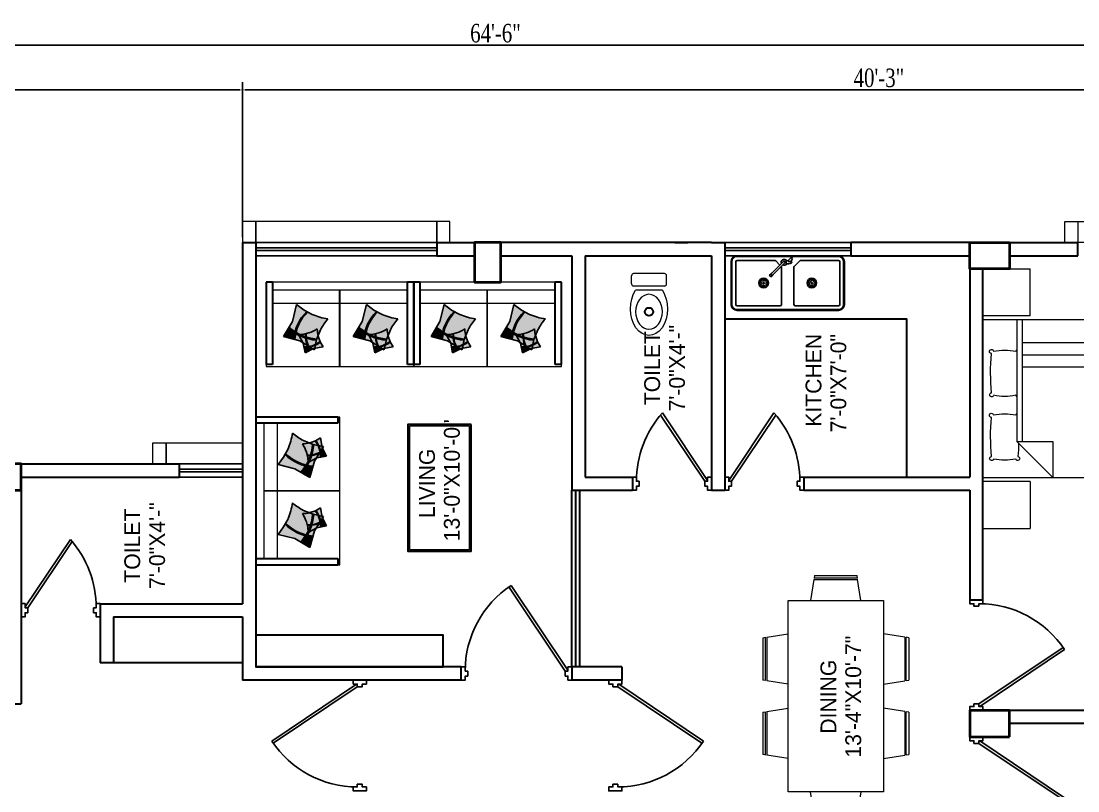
# Model space of a CAD drawing. Header units: inches. Extents: x -54558 to 35158, y -4190 to 41945.
# Drawn here: x -54245.4 to -53844.4, y 502.6 to 794.5 of the extents above; entities that cross this region are included whole.
import ezdxf

# ---------------------------------------------------------------- set-up
doc = ezdxf.new("R2010")
doc.units = ezdxf.units.IN
doc.header["$MEASUREMENT"] = 0
doc.layers.get('0').update_dxf_attribs({"true_color": 0xe4c8de})
for name, color, linetype in [('A-ANNO-TEXT', 7, 'Continuous'), ('door', 34, 'Continuous'), ('FUR', 30, 'Continuous')]:
    doc.layers.add(name, color=color, linetype=linetype)
for name, color, linetype, lineweight in [('A-FURN-FIXD', 44, 'Continuous', 9), ('A_WALL', 7, 'Continuous', 30), ('colum', 241, 'Continuous', 40), ('Furniture', 42, 'Continuous', 30), ('illustr-TOILET FIXTURE', 7, 'Continuous', 0), ('railing', 6, 'Continuous', 5), ('sanshade', 252, 'Continuous', 5), ('Wall-02', 7, 'Continuous', 30), ('windo', 140, 'Continuous', 25)]:
    doc.layers.add(name, color=color, linetype=linetype, lineweight=lineweight)
doc.layers.add('illustr-FURNITURE', color=7, linetype='Continuous', lineweight=0, true_color=0x000000)
doc.styles.add('LOGO', font='times.ttf', dxfattribs={"width": 0.75, "height": 7})
doc.styles.get("Standard").update_dxf_attribs({"font": 'ARIALN.TTF'})
doc.dimstyles.new('STANDARD$0', dxfattribs={"dimtxt": 2, "dimasz": 1, "dimexe": 3, "dimexo": 2, "dimgap": 1, "dimtad": 1, "dimtih": 1, "dimtoh": 1, "dimzin": 3, "dimdsep": 46, "dimlunit": 4, "dimtxsty": 'LOGO', "dimcen": 0.09, "dimdle": 6, "dimclrd": 256, "dimclre": 256, "dimclrt": 7, "dimadec": 0, "dimazin": 1, "dimtm": 1e-09, "dimtfac": 1, "dimtofl": 0, "dimtmove": 0, "dimatfit": 2, "dimfxl": 1, "dimtolj": 1, "dimtzin": 0, "dimlwd": -1, "dimlwe": -1, "dimarcsym": 0})

# ---------------------------------------------------------------- blocks, each defined once
blk = doc.blocks.new('tyer')
at = {"layer": 'sanshade'}
for points in [[(-25800.79, -9018.32), (-25792.79, -9018.32), (-25792.79, -9023.32), (-25800.79, -9023.32)], [(-25800.79, -9018.32), (-25792.79, -9018.32), (-25792.79, -9100.32), (-25800.79, -9100.32)], [(-25800.79, -9095.32), (-25792.79, -9095.32), (-25792.79, -9100.32), (-25800.79, -9100.32)]]:
    blk.add_lwpolyline(points, close=True, dxfattribs=at)
blk = doc.blocks.new('*D587')
for p, q in [((-54161.36, 712.55), (-54161.36, 771.41)), ((-53678.36, 565.05), (-53678.36, 771.41)), ((-54160.36, 768.41), (-53679.36, 768.41))]:
    blk.add_line(p, q)
for points in [[(-54160.36, 768.58), (-54160.36, 768.24), (-54161.36, 768.41)], [(-53679.36, 768.58), (-53679.36, 768.24), (-53678.36, 768.41)]]:
    blk.add_solid(points)
at = {"color": 7, "insert": (-53919.86, 772.97), "char_height": 7, "attachment_point": 5, "style": 'LOGO'}
blk.add_mtext('\\A1;40\'-3"', dxfattribs=at)
blk = doc.blocks.new('*D568')
for p, q in [((-54452.36, 628.55), (-54452.36, 771.41)), ((-54161.36, 712.55), (-54161.36, 771.41)), ((-54162.36, 768.41), (-54451.36, 768.41))]:
    blk.add_line(p, q)
for points in [[(-54451.36, 768.58), (-54451.36, 768.24), (-54452.36, 768.41)], [(-54162.36, 768.58), (-54162.36, 768.24), (-54161.36, 768.41)]]:
    blk.add_solid(points)
at = {"color": 7, "insert": (-54306.86, 772.97), "char_height": 7, "attachment_point": 5, "style": 'LOGO'}
blk.add_mtext('\\A1;24\'-3"', dxfattribs=at)
blk = doc.blocks.new('ddf')
at = {"layer": 'sanshade'}
for points in [[(-25516.79, -8672.32), (-25508.79, -8672.32), (-25508.79, -8677.32), (-25516.79, -8677.32)], [(-25516.79, -8677.32), (-25508.79, -8677.32), (-25508.79, -8706.32), (-25516.79, -8706.32)]]:
    blk.add_lwpolyline(points, close=True, dxfattribs=at)
blk = doc.blocks.new('*D569')
for p, q in [((-54452.36, 628.55), (-54452.36, 788.36)), ((-53678.36, 628.55), (-53678.36, 788.36)), ((-54451.36, 785.36), (-53679.36, 785.36))]:
    blk.add_line(p, q)
for points in [[(-54451.36, 785.53), (-54451.36, 785.2), (-54452.36, 785.36)], [(-53679.36, 785.53), (-53679.36, 785.2), (-53678.36, 785.36)]]:
    blk.add_solid(points)
at = {"color": 7, "insert": (-54065.36, 789.92), "char_height": 7, "attachment_point": 5, "style": 'LOGO'}
blk.add_mtext('\\A1;64\'-6"', dxfattribs=at)
blk = doc.blocks.new('efre')
at = {"layer": 'door'}
for p, q in [((10922.87, 10339.43), (10901.44, 10307.52)), ((10923.87, 10339.12), (10902.26, 10306.96))]:
    blk.add_line(p, q, dxfattribs=at)
for points in [[(10885.87, 10339.43), (10884.87, 10339.43), (10884.87, 10337.89), (10883.37, 10337.89), (10883.37, 10342.89), (10884.87, 10342.89), (10884.87, 10341.35), (10885.87, 10341.35)], [(10922.87, 10339.43), (10923.87, 10339.43), (10923.87, 10337.89), (10925.37, 10337.89), (10925.37, 10342.89), (10923.87, 10342.89), (10923.87, 10341.35), (10922.87, 10341.35)]]:
    blk.add_lwpolyline(points, close=True, dxfattribs=at)
blk.add_arc((10923.87, 10339.43), 39, 180, 236.3642, dxfattribs=at)
blk = doc.blocks.new('jj')
at = {"layer": 'door'}
for p, q in [((11000.83, 10306.39), (11025.92, 10323.24)), ((11001.13, 10305.39), (11026.7, 10322.56))]:
    blk.add_line(p, q, dxfattribs=at)
for points in [[(11000.83, 10331.39), (11000.83, 10332.39), (11002.37, 10332.39), (11002.37, 10333.89), (10997.37, 10333.89), (10997.37, 10332.39), (10998.91, 10332.39), (10998.91, 10331.39)], [(11000.83, 10306.39), (11000.83, 10305.39), (11002.37, 10305.39), (11002.37, 10303.89), (10997.37, 10303.89), (10997.37, 10305.39), (10998.91, 10305.39), (10998.91, 10306.39)]]:
    blk.add_lwpolyline(points, close=True, dxfattribs=at)
blk.add_arc((11000.83, 10293.39), 39, 48.4266, 90, dxfattribs=at)
blk = doc.blocks.new('A$C41DC471C')
at = {"ltscale": 1000}
for p, q in [((45, 410, -685.7), (805, 410, -685.7)), ((45, 404, -685.7), (805, 404, -685.7)), ((0, 45, -685.7), (0, 365, -685.7)), ((6, 45, -685.7), (6, 365, -685.7)), ((35, 45, -685.7), (35, 365, -685.7)), ((45, 375, -685.7), (327.8, 375, -685.7)), ((392.8, 365.7, -685.7), (303.3, 276.2, -685.7)), ((402.7, 355.8, -685.7), (313.2, 266.3, -685.7)), ((334.8, 372.1, -685.7), (367, 339.9, -685.7)), ((378.3, 45, -685.7), (378.3, 324.5, -685.7)), ((414.3, 373.3, -685.7), (414.3, 348.1, -685.7)), ((429.6, 372.9, -685.7), (451.2, 395.6, -685.7)), ((429.6, 366.6, -685.7), (429.6, 372.9, -685.7)), ((461.4, 387.9, -685.7), (449.6, 363.8, -685.7)), ((451.2, 395.6, -685.7), (460.9, 390.1, -685.7)), ((461.4, 387.9, -685.7), (460.9, 390.1, -685.7)), ((471.7, 45, -685.7), (471.7, 324.5, -685.7)), ((515.2, 372.1, -685.7), (474.7, 331.6, -685.7)), ((805, 375, -685.7), (522.2, 375, -685.7)), ((815, 45, -685.7), (815, 365, -685.7)), ((844, 365, -685.7), (844, 45, -685.7)), ((850, 365, -685.7), (850, 45, -685.7)), ((301.9, 277.6, -685.7), (292.3, 268.1, -685.7)), ((314.6, 264.9, -685.7), (305.1, 255.3, -685.7)), ((368.3, 35, -685.7), (45, 35, -685.7)), ((805, 6, -685.7), (45, 6, -685.7)), ((481.7, 35, -685.7), (805, 35, -685.7)), ((805, 0, -685.7), (45, 0, -685.7))]:
    blk.add_line(p, q, dxfattribs=at)
for centre, radius in [((244.5, 205.4, -685.7), 35.6), ((605.5, 205.4, -685.7), 35.6), ((244.5, 205.4, -685.7), 29.6), ((244.5, 205.4, -685.7), 5.56), ((605.5, 205.4, -685.7), 29.6), ((605.5, 205.4, -685.7), 5.56)]:
    blk.add_circle(centre, radius, dxfattribs=at)
for centre, radius, start, end in [((45, 365, -685.7), 45, 90, 180), ((45, 365, -685.7), 39, 90, 180), ((805, 365, -685.7), 45, 0, 90), ((805, 365, -685.7), 39, 0, 90), ((45, 365, -685.7), 10, 90, 180), ((327.8, 365, -685.7), 10, 45, 90), ((397.7, 360.7, -685.7), 22, 35.25939, 206.447), ((368.3, 324.5, -685.7), 10, 0, 32.13654), ((397.7, 360.7, -685.7), 22, 243.553, 324.74061), ((397.7, 360.7, -685.7), 7, 315, 135), ((416.6, 271.7, -685.7), 101.7, 82.63508, 91.26584), ((416.6, 449.7, -685.7), 101.7, 268.73416, 290.37361), ((425.6, 265, -685.7), 101.7, 76.36648, 87.77678), ((416.6, 271.7, -685.7), 101.7, 69.50827, 70.00031), ((431.2, 361, -685.7), 21.8, 342.28989, 15.92547), ((416.6, 271.7, -685.7), 98.7, 66.46601, 68.42411), ((416.6, 449.7, -685.7), 98.7, 291.52666, 293.51121), ((431.2, 361, -685.7), 24.8, 355.83882, 2.78995), ((481.7, 324.5, -685.7), 10, 135, 180), ((522.2, 365, -685.7), 10, 90, 135), ((805, 365, -685.7), 10, 0, 90), ((298.7, 261.7, -685.7), 9, 135, 315), ((309.5, 272.5, -685.7), 9.18, 146.50492, 303.49508), ((306.9, 269.9, -685.7), 9.18, 94.65413, 123.49508), ((306.9, 269.9, -685.7), 9.18, 326.50492, 355.34587), ((45, 45, -685.7), 45, 180, 270), ((45, 45, -685.7), 39, 180, 270), ((45, 45, -685.7), 10, 180, 270), ((368.3, 45, -685.7), 10, 270, 0), ((481.7, 45, -685.7), 10, 180, 270), ((805, 45, -685.7), 45, 270, 0), ((805, 45, -685.7), 39, 270, 0), ((805, 45, -685.7), 10, 270, 0)]:
    blk.add_arc(centre, radius, start, end, dxfattribs=at)
for centre, major_axis in [((223.5, 209.1, -685.7), (-3.99, 0.69)), ((230.8, 221.7, -685.7), (-2.61, 3.09)), ((244.4, 226.7, -685.7), (-0.02, 4.05))]:
    blk.add_ellipse(centre, major_axis=major_axis, ratio=0.197044, dxfattribs=at)
for centre, major_axis, start_param, end_param in [((226.1, 194.7, -685.7), (3.5, 2.04), 3.141593, 9.424778), ((237.3, 185.4, -685.7), (1.37, 3.81), 3.141593, 9.424778), ((251.8, 185.5, -685.7), (-1.4, 3.8), 1.570796326794795, 7.853981633974382), ((258.1, 221.8, -685.7), (2.59, 3.11), -1.570796, 4.712389), ((262.9, 194.9, -685.7), (-3.51, 2.01), 1.570796326794786, 7.853981633974373), ((265.4, 209.2, -685.7), (3.98, 0.72), 4.712389, 10.995574)]:
    blk.add_ellipse(centre, major_axis=major_axis, ratio=0.197044, start_param=start_param, end_param=end_param, dxfattribs=at)
at = {"ltscale": 1000, "extrusion": (0, 0, -1)}
for centre, major_axis, start_param, end_param in [((584.6, 209.2, -685.7), (-3.98, 0.72), 4.712389, 10.995574), ((587.1, 194.9, -685.7), (3.51, 2.01), 1.570796326794786, 7.853981633974373), ((591.9, 221.8, -685.7), (-2.59, 3.11), -1.570796, 4.712389), ((598.2, 185.5, -685.7), (1.4, 3.8), 1.570796326794795, 7.853981633974382), ((612.7, 185.4, -685.7), (-1.37, 3.81), 3.141593, 9.424778), ((623.9, 194.7, -685.7), (-3.5, 2.04), 3.141593, 9.424778)]:
    blk.add_ellipse(centre, major_axis=major_axis, ratio=0.197044, start_param=start_param, end_param=end_param, dxfattribs=at)
for centre, major_axis in [((605.6, 226.7, -685.7), (0.02, 4.05)), ((619.2, 221.7, -685.7), (2.61, 3.09)), ((626.5, 209.1, -685.7), (3.99, 0.69))]:
    blk.add_ellipse(centre, major_axis=major_axis, ratio=0.197044, dxfattribs=at)
blk = doc.blocks.new('FURN_GEN_017')
at = {"layer": 'illustr-FURNITURE', "color": 251, "true_color": 0x636466}
for p, q in [((-12940.68, 14466.01), (-12940.84, 14465.01)), ((-12940.68, 14466.01), (-12924.68, 14466.01)), ((-12924.53, 14465.01), (-12924.68, 14466.01)), ((-12912.68, 14466.01), (-12912.84, 14465.01)), ((-12912.68, 14466.01), (-12896.68, 14466.01)), ((-12896.53, 14465.01), (-12896.68, 14466.01)), ((-12940.92, 14464.51), (-12942.17, 14456.51)), ((-12940.91, 14464.51), (-12924.44, 14464.51)), ((-12924.52, 14465.01), (-12940.84, 14465.01)), ((-12923.2, 14456.51), (-12924.45, 14464.51)), ((-12912.92, 14464.51), (-12914.17, 14456.51)), ((-12912.91, 14464.51), (-12896.44, 14464.51)), ((-12896.52, 14465.01), (-12912.84, 14465.01)), ((-12895.2, 14456.51), (-12896.45, 14464.51)), ((-12882.68, 14456.51), (-12954.68, 14456.51)), ((-12954.68, 14456.51), (-12954.68, 14420.51)), ((-12882.68, 14420.51), (-12882.68, 14456.51)), ((-12964.18, 14446.51), (-12963.18, 14446.67)), ((-12964.18, 14446.51), (-12964.18, 14430.51)), ((-12963.18, 14430.36), (-12963.18, 14446.67)), ((-12962.68, 14446.75), (-12954.68, 14448)), ((-12962.68, 14446.74), (-12962.68, 14430.27)), ((-12874.68, 14446.75), (-12882.68, 14448)), ((-12874.68, 14446.74), (-12874.68, 14430.27)), ((-12873.18, 14446.51), (-12874.18, 14446.67)), ((-12874.18, 14430.36), (-12874.18, 14446.67)), ((-12873.18, 14446.51), (-12873.18, 14430.51)), ((-12963.18, 14430.36), (-12964.18, 14430.51)), ((-12954.68, 14429.03), (-12962.68, 14430.28)), ((-12882.68, 14429.03), (-12874.68, 14430.28)), ((-12874.18, 14430.36), (-12873.18, 14430.51)), ((-12954.68, 14420.51), (-12882.68, 14420.51)), ((-12940.92, 14412.51), (-12942.17, 14420.52)), ((-12923.2, 14420.52), (-12924.45, 14412.51)), ((-12912.92, 14412.51), (-12914.17, 14420.52)), ((-12895.2, 14420.52), (-12896.45, 14412.51)), ((-12940.91, 14412.51), (-12924.44, 14412.51)), ((-12940.68, 14411.01), (-12940.84, 14412.01)), ((-12924.52, 14412.01), (-12940.84, 14412.01)), ((-12940.68, 14411.01), (-12924.68, 14411.01)), ((-12924.53, 14412.01), (-12924.68, 14411.01)), ((-12912.91, 14412.51), (-12896.44, 14412.51)), ((-12896.52, 14412.01), (-12912.84, 14412.01)), ((-12912.68, 14411.01), (-12912.84, 14412.01)), ((-12912.68, 14411.01), (-12896.68, 14411.01)), ((-12896.53, 14412.01), (-12896.68, 14411.01))]:
    blk.add_line(p, q, dxfattribs=at)
blk = doc.blocks.new('ref')
at = {"layer": 'illustr-FURNITURE', "color": 1}
for p, q in [((10741.37, 10194.33), (10741.37, 10176.37)), ((10741.37, 10194.33), (10759.22, 10194.33)), ((10759.22, 10176.37), (10759.22, 10194.33)), ((10759.27, 10194.28), (10759.22, 10194.28)), ((10760.72, 10194.3), (10820.47, 10194.3)), ((10760.72, 10110.03), (10760.72, 10194.3)), ((10820.47, 10194.3), (10820.47, 10110.03)), ((10821.92, 10194.28), (10821.97, 10194.28)), ((10821.97, 10176.37), (10821.97, 10194.33)), ((10839.83, 10194.33), (10821.97, 10194.33)), ((10839.83, 10194.33), (10839.83, 10176.37)), ((10760.72, 10181.41), (10806.86, 10181.41)), ((10820.47, 10167.8), (10806.86, 10181.41)), ((10806.86, 10181.41), (10806.86, 10167.8)), ((10806.86, 10179.26), (10760.72, 10179.26)), ((10769.48, 10110.03), (10769.48, 10179.26)), ((10774.06, 10110.03), (10774.06, 10179.26)), ((10778.65, 10110.03), (10778.65, 10179.26)), ((10759.22, 10176.37), (10741.37, 10176.37)), ((10821.97, 10176.37), (10839.83, 10176.37)), ((10806.86, 10167.8), (10820.47, 10167.8)), ((10820.47, 10141.48), (10760.72, 10141.48)), ((10820.47, 10136.9), (10760.72, 10136.9)), ((10820.47, 10132.31), (10760.72, 10132.31)), ((10820.47, 10110.03), (10760.72, 10110.03))]:
    blk.add_line(p, q, dxfattribs=at)
for centre, radius, start, end in [((10772.75, 10191.06), 0.776, 4.8213, 258.2519), ((10794.88, 10186.07), 22.68, 169.2326, 190.7674), ((10780.6, 10102.6), 88.81, 84.9917, 94.5708), ((10789.13, 10191), 0.776, 283.7421, 174.7412), ((10770.58, 10186.07), 19.19, 347.4169, 12.5831), ((10796.93, 10191.06), 0.776, 4.8213, 258.2519), ((10819.05, 10186.07), 22.68, 169.2326, 190.7674), ((10804.78, 10102.6), 88.81, 84.9917, 94.5708), ((10813.3, 10191), 0.776, 283.7421, 174.7412), ((10794.76, 10186.07), 19.19, 347.4169, 12.5831), ((10772.75, 10181.07), 0.776, 101.7481, 154.1337), ((10789.13, 10181.13), 0.776, 20.8386, 76.2579), ((10796.93, 10181.07), 0.776, 101.7481, 154.1337), ((10813.3, 10181.13), 0.776, 185.2588, 76.2579), ((10804.78, 10269.53), 88.81, 271.7617, 275.0083)]:
    blk.add_arc(centre, radius, start, end, dxfattribs=at)
blk = doc.blocks.new('eyhfgh')
h = blk.add_hatch(color=254)
h.set_gradient(color1=(252, 230, 217), color2=(250, 214, 194), one_color=1, tint=0.87, name='CYLINDER')
h.paths.add_polyline_path([(12640.74, 1375.72, 0.127935), (12640.03, 1384.94), (12635.81, 1384.95, -0.057362), (12630.31, 1386.1, -0.068738), (12631.08, 1379.22), (12630.86, 1377.04, 0.13826)])
h = blk.add_hatch(color=7)
h.set_gradient(color1=(238, 242, 227), color2=(228, 234, 210), one_color=1, tint=0.87, name='CYLINDER')
h.paths.add_polyline_path([(12644.25, 1383.02, 0.127935), (12640.47, 1386.65), (12638.68, 1385.07, -0.057362), (12635.92, 1383.48, -0.068738), (12638.84, 1380.86), (12639.57, 1379.85, 0.13826)])
h = blk.add_hatch(color=63)
h.set_gradient(color1=(179, 217, 63), color2=(199, 227, 114), one_color=1, tint=0.67, name='INVCYLINDER')
h.paths.add_polyline_path([(12644.43, 1383.24, 0.034297), (12645.24, 1384.41), (12644.29, 1385.24), (12642.12, 1388.72), (12640.65, 1386.85, -0.121186)])
h = blk.add_hatch(color=63)
h.set_gradient(color1=(179, 217, 63), color2=(199, 227, 114), one_color=1, tint=0.67, name='INVCYLINDER')
h.paths.add_polyline_path([(12639.73, 1379.63), (12640.15, 1379.05), (12641.16, 1377.05), (12643.87, 1380.25), (12645.17, 1381.1, 0.044432), (12644.39, 1382.78, -0.131681)])
h = blk.add_hatch(color=252)
h.set_gradient(color1=(132, 132, 132), color2=(171, 171, 171), one_color=1, tint=0.67, name='INVCYLINDER')
h.paths.add_polyline_path([(12641.24, 1375.8, 0.034297), (12643.68, 1376.39), (12643.4, 1378.6), (12644.63, 1385.73), (12640.5, 1384.98, -0.121186)])
h = blk.add_hatch(color=7)
h.set_gradient(color1=(238, 242, 227), color2=(228, 234, 210), one_color=1, tint=0.87, name='CYLINDER')
h.paths.add_polyline_path([(12647.38, 1382.54), (12645.46, 1384.23, -0.034767), (12644.58, 1383, -0.044102), (12645.42, 1381.27)])
h = blk.add_hatch(color=252)
h.set_gradient(color1=(132, 132, 132), color2=(171, 171, 171), one_color=1, tint=0.67, name='INVCYLINDER')
h.paths.add_polyline_path([(12630.81, 1376.56), (12630.67, 1375.29), (12629.66, 1371.46), (12636.99, 1372.52), (12639.71, 1372.11, 0.044432), (12640.65, 1375.23, -0.131681)])
h = blk.add_hatch(color=254)
h.set_gradient(color1=(252, 230, 217), color2=(250, 214, 194), one_color=1, tint=0.87, name='CYLINDER')
h.paths.add_polyline_path([(12644.31, 1371.41), (12643.75, 1375.89, -0.034767), (12641.15, 1375.3, -0.044102), (12640.23, 1372.03)])
at = {"layer": 'FUR'}
for centre, radius, start, end in [((12638.08, 1409.42), 24.58, 251.5766, 264.7087), ((12605.79, 1379.86), 25.3, 358.5655, 14.2944), ((12635.38, 1377.57), 10.41, 19.8237, 60.6575), ((12635.21, 1377.37), 10.93, 20.8993, 60.0755), ((12630.42, 1396.27), 13.92, 293.2894, 306.4215), ((12627.91, 1371.6), 14.33, 40.2783, 56.0072), ((12636.29, 1389.73), 10.41, 288.3606, 329.2642), ((12622.66, 1378.96), 18.37, 338.1109, 18.9447), ((12636.2, 1389.91), 10.86, 288.9822, 328.4663), ((12622.19, 1378.89), 19.3, 339.1865, 18.3627), ((12638.14, 1393.91), 18.38, 246.6478, 287.5514), ((12638.22, 1394.25), 19.18, 247.2694, 286.7535)]:
    blk.add_arc(centre, radius, start, end, dxfattribs=at)
for points, invisible_edges in [([(12644.29, 1385.24), (12640.57, 1386.74), (12638.68, 1385.07)], 13), ([(12644.29, 1385.24), (12642.12, 1388.72), (12640.57, 1386.74)], 12), ([(12644.31, 1371.41), (12643.4, 1378.6), (12635.81, 1384.95)], 14), ([(12643.4, 1378.6), (12640.26, 1384.94), (12635.81, 1384.95)], 13), ([(12647.38, 1382.54), (12644.29, 1385.24), (12638.68, 1385.07)], 14), ([(12638.84, 1380.86), (12640.15, 1379.05), (12647.38, 1382.54)], 14), ([(12640.15, 1379.05), (12643.87, 1380.25), (12647.38, 1382.54)], 13), ([(12643.4, 1378.6), (12644.63, 1385.73), (12640.26, 1384.94)], 12), ([(12631.08, 1379.22), (12630.67, 1375.29), (12644.31, 1371.41)], 14), ([(12640.15, 1379.05), (12641.16, 1377.05), (12643.87, 1380.25)], 12), ([(12630.67, 1375.29), (12629.66, 1371.46), (12636.99, 1372.52)], 12), ([(12630.67, 1375.29), (12636.99, 1372.52), (12644.31, 1371.41)], 13)]:
    blk.add_3dface(points, dxfattribs=dict(at, invisible_edges=invisible_edges))
blk = doc.blocks.new('standard')
at = {"layer": 'A-FURN-FIXD', "lineweight": 30, "transparency": 33554687}
for p, q in [((29797.43, 5446.76), (29828.65, 5446.76)), ((29797.43, 5444.42), (29797.43, 5446.76)), ((29828.65, 5444.42), (29828.65, 5446.76)), ((29797.43, 5444.42), (29828.65, 5444.42)), ((29828.65, 5393.11), (29797.43, 5393.11)), ((29797.43, 5390.76), (29797.43, 5393.11)), ((29828.65, 5390.76), (29797.43, 5390.76)), ((29828.65, 5390.76), (29828.65, 5393.11))]:
    blk.add_line(p, q, dxfattribs=at)
at = {"layer": 'A-FURN-FIXD', "linetype": 'ByBlock', "ltscale": 200, "transparency": 33554687}
for p, q in [((29828.65, 5446.76), (29829.43, 5446.76)), ((29829.43, 5446.76), (29829.43, 5390.76)), ((29797.43, 5393.11), (29797.43, 5444.42)), ((29800.56, 5393.11), (29800.56, 5444.42)), ((29805.56, 5393.11), (29805.56, 5444.42)), ((29829.43, 5418.89), (29800.56, 5418.89)), ((29829.43, 5418.76), (29800.56, 5418.76)), ((29829.43, 5390.76), (29828.65, 5390.76))]:
    blk.add_line(p, q, dxfattribs=at)
at = {"layer": 'Furniture', "transparency": 33554687, "xscale": -0.8940402066046178, "yscale": 0.8940402066046178, "zscale": 0.8940402066046178, "rotation": 202.1116633612902}
for p in [(18883.43, 2320.97), (18883.43, 2294.47)]:
    blk.add_blockref('eyhfgh', p, dxfattribs=at)
blk = doc.blocks.new('FF')
at = {"lineweight": 30}
blk.add_circle((41709, 5735), 50, dxfattribs=at)
at = {"layer": 'illustr-TOILET FIXTURE'}
for p, q in [((41496, 5397), (41496, 5297)), ((41521, 5422), (41896, 5422)), ((41546, 5472), (41871, 5472)), ((41921, 5397), (41921, 5297)), ((41521, 5272), (41896, 5272))]:
    blk.add_line(p, q, dxfattribs=at)
for centre, start, end in [((41521, 5397), 90, 180), ((41896, 5397), 0, 90), ((41521, 5297), 180, 270), ((41896, 5297), 270, 0)]:
    blk.add_arc(centre, 25, start, end, dxfattribs=at)
at = {"layer": 'illustr-TOILET FIXTURE', "extrusion": (0, 0, -1)}
for centre, major_axis, ratio, start_param, end_param in [((41709, 5697), (0, -325), 0.692308, 0.806114, 5.477071), ((41709, 5735), (0, -212), 0.764706, 3.141593, 9.424778)]:
    blk.add_ellipse(centre, major_axis=major_axis, ratio=ratio, start_param=start_param, end_param=end_param, dxfattribs=at)

msp = doc.modelspace()

# ---------------------------------------------------------------- linework, layer by layer
at = {"layer": 'A-FURN-FIXD', "lineweight": 30}
for points in [[(-54074.611, 641.501), (-54098.611, 641.501), (-54098.611, 593.501), (-54074.611, 593.501)], [(-54085.205, 549.553), (-54085.205, 561.608), (-54156.357, 561.608), (-54156.357, 549.553)]]:
    msp.add_lwpolyline(points, close=True, dxfattribs=at)
at = {"layer": 'A-FURN-FIXD', "color": 4}
msp.add_lwpolyline([(-54075.211, 640.901), (-54098.011, 640.901), (-54098.011, 594.101), (-54075.211, 594.101)], close=True, dxfattribs=at)
at = {"layer": 'A_WALL', "color": 6, "ltscale": 0.25}
for p, q in [((-54036.357, 549.553), (-54036.357, 616.553)), ((-54034.857, 549.553), (-54034.857, 616.553)), ((-54033.357, 549.553), (-54033.357, 616.553))]:
    msp.add_line(p, q, dxfattribs=at)
at = {"layer": 'A_WALL', "ltscale": 0.25}
for p, q in [((-54078.357, 544.553), (-54078.357, 549.553)), ((-54036.357, 549.553), (-54036.357, 544.553))]:
    msp.add_line(p, q, dxfattribs=at)
at = {"layer": 'colum'}
for points in [[(-54063.357, 710.553), (-54073.357, 710.553), (-54073.357, 695.553), (-54063.357, 695.553)], [(-53870.357, 710.553), (-53870.357, 700.553), (-53885.357, 700.553), (-53885.357, 710.553)], [(-54260.357, 626.553), (-54260.357, 616.553), (-54245.357, 616.553), (-54245.357, 626.553)], [(-53870.357, 523.053), (-53870.357, 533.053), (-53885.357, 533.053), (-53885.357, 523.053)]]:
    msp.add_lwpolyline(points, close=True, dxfattribs=at)
at = {"layer": 'sanshade'}
for points in [[(-54156.357, 710.553), (-54156.357, 718.553), (-54161.357, 718.553), (-54161.357, 710.553)], [(-54156.357, 718.553), (-54156.357, 710.553), (-54087.653, 710.553), (-54087.653, 718.553)], [(-54082.653, 710.553), (-54082.653, 718.553), (-54087.653, 718.553), (-54087.653, 710.553)]]:
    msp.add_lwpolyline(points, close=True, dxfattribs=at)
at = {"layer": 'Wall-02'}
for p, q in [((-54161.357, 710.553), (-54156.357, 710.553)), ((-54161.357, 710.553), (-54161.357, 573.553)), ((-54156.357, 710.553), (-54156.357, 549.553)), ((-54087.653, 710.553), (-54073.357, 710.553)), ((-54087.653, 710.553), (-54087.653, 705.553)), ((-53983.357, 710.553), (-54063.357, 710.553)), ((-53997.357, 710.553), (-53992.357, 710.553)), ((-53983.357, 710.553), (-53978.357, 710.553)), ((-53978.357, 710.553), (-53978.357, 616.553)), ((-53930.564, 710.553), (-53930.564, 705.553)), ((-53885.357, 710.553), (-53930.564, 710.553)), ((-53870.357, 710.553), (-53844.357, 710.553)), ((-53844.357, 705.553), (-53844.357, 710.553)), ((-54087.653, 705.553), (-54073.357, 705.553)), ((-54063.357, 705.553), (-54036.357, 705.553)), ((-54036.357, 705.553), (-54036.357, 616.553)), ((-54031.357, 705.553), (-53983.357, 705.553)), ((-54031.357, 705.553), (-54031.357, 621.553)), ((-53983.357, 705.553), (-53983.357, 616.553)), ((-53930.564, 705.553), (-53885.357, 705.553)), ((-53870.357, 705.553), (-53844.357, 705.553)), ((-54245.357, 626.553), (-54185.357, 626.553)), ((-54185.357, 626.553), (-54185.357, 621.553)), ((-54245.357, 621.553), (-54185.357, 621.553)), ((-54031.357, 621.553), (-54013.357, 621.553)), ((-54013.357, 621.553), (-54013.357, 616.553)), ((-53948.357, 621.553), (-53885.357, 621.553)), ((-53948.357, 621.553), (-53948.357, 616.553)), ((-54245.357, 616.553), (-54245.357, 535.553)), ((-54036.357, 616.553), (-54013.357, 616.553)), ((-53983.357, 616.553), (-53978.357, 616.553)), ((-53948.357, 616.553), (-53885.357, 616.553)), ((-54215.357, 573.553), (-54161.357, 573.553)), ((-54215.357, 573.553), (-54215.357, 551.053)), ((-54210.357, 568.553), (-54161.357, 568.553)), ((-54210.357, 568.553), (-54210.357, 551.053)), ((-54161.357, 568.553), (-54161.357, 544.553)), ((-54161.357, 551.053), (-54215.357, 551.053)), ((-54078.357, 549.553), (-54156.357, 549.553)), ((-54017.357, 549.553), (-54036.357, 549.553)), ((-54017.357, 549.553), (-54031.357, 549.553)), ((-54017.357, 549.553), (-54017.357, 544.553)), ((-54078.357, 544.553), (-54161.357, 544.553)), ((-54017.357, 544.553), (-54036.357, 544.553)), ((-54250.357, 535.553), (-54245.357, 535.553)), ((-53746.357, 533.053), (-53870.357, 533.053)), ((-53746.357, 528.053), (-53870.357, 528.053))]:
    msp.add_line(p, q, dxfattribs=at)
for points in [[(-53885.357, 700.553), (-53885.357, 621.553)], [(-53885.357, 575.053), (-53880.357, 575.053), (-53880.357, 700.553)], [(-53885.357, 616.553), (-53885.357, 575.053)]]:
    msp.add_lwpolyline(points, dxfattribs=at)
at = {"layer": 'Wall-02', "color": 181}
msp.add_lwpolyline([(-53978.357, 681.553), (-53909.357, 681.553), (-53909.357, 621.553)], dxfattribs=at)
at = {"layer": 'windo'}
for p, q in [((-54156.357, 710.553), (-54087.653, 710.553)), ((-53930.564, 710.553), (-53978.357, 710.553)), ((-54156.357, 708.553), (-54087.653, 708.553)), ((-54087.653, 707.553), (-54156.357, 707.553)), ((-53930.564, 708.553), (-53978.357, 708.553)), ((-53930.564, 707.553), (-53978.357, 707.553)), ((-54087.653, 705.553), (-54156.357, 705.553)), ((-53930.564, 705.553), (-53978.357, 705.553)), ((-54161.357, 626.553), (-54185.357, 626.553)), ((-54161.357, 624.553), (-54185.357, 624.553)), ((-54161.357, 623.553), (-54185.357, 623.553)), ((-54161.357, 621.553), (-54185.357, 621.553))]:
    msp.add_line(p, q, dxfattribs=at)

# ---------------------------------------------------------------- block references
at = {"xscale": 0.05062500000349246, "yscale": 0.05062500000349246, "zscale": 0.050625}
msp.add_blockref('A$C41DC471C', (-53975.976, 684.797, 34.714), dxfattribs=at)
at = {"layer": 'A_WALL', "xscale": 0.03125, "yscale": 0.03125, "zscale": 0.03125, "rotation": 180}
msp.add_blockref('FF', (-52703.695, 863.488), dxfattribs=at)
at = {"layer": 'A_WALL', "xscale": -1}
for name, p, rotation in [('ref', (-43686.059, 11441.919), 90), ('jj', (-64282.245, -10380.812), 270), ('jj', (-64549.245, -10428.812), 270), ('efre', (-64961.722, 10887.442), 180), ('efre', (-43542.468, 11458.419), 90), ('efre', (-64457.245, -10380.812), 270)]:
    msp.add_blockref(name, p, dxfattribs=dict(at, rotation=rotation))
at = {"layer": 'A_WALL', "lineweight": 30, "xscale": -1}
for p, rotation in [((-48705.595, 30492.985), 90), ((-48649.595, 30492.985), 90), ((-83953.788, 6035.095), 180)]:
    msp.add_blockref('standard', p, dxfattribs=dict(at, rotation=rotation))
at = {"layer": 'A_WALL', "rotation": 90}
for name, p in [('jj', (-43679.468, -10380.812)), ('efre', (-43679.468, -10380.812)), ('efre', (-43542.468, -10402.312))]:
    msp.add_blockref(name, p, dxfattribs=at)
at = {"layer": 'illustr-FURNITURE', "xscale": -1.007080078125, "yscale": 1.007080078125, "zscale": 1.007080078124878, "rotation": 90}
msp.add_blockref('FURN_GEN_017', (-39395.472, -12471.674), dxfattribs=at)
at = {"layer": 'railing', "rotation": 90}
msp.add_blockref('tyer', (-62867.677, 26511.341), dxfattribs=at)
at = {"layer": 'Wall-02', "rotation": 90}
msp.add_blockref('ddf', (-62867.677, 26143.341), dxfattribs=at)

# ---------------------------------------------------------------- texts
at = {"layer": 'A-ANNO-TEXT', "char_height": 6, "attachment_point": 8, "rotation": 90, "line_spacing_factor": 0.942857}
for s, insert, width in [('{\\fChiller|b0|i0|c0|p82;\\C242;\\c2564301;TOILET\\P7\'-0"X4\'-"}', (-53993.395, 662.883), 39.77403), ('{\\fChiller|b0|i0|c0|p82;\\C242;\\c2564301; KITCHEN\\P7\'-0"X7\'-0"}', (-53932.157, 657.17), 41.87943), ('{\\fChiller|b0|i0|c0|p82;\\C242;\\c2564301;LIVING\\P 13\'-0"X10\'-0"}', (-54078.831, 619.219), 65.79391), ('{\\fChiller|b0|i0|c0|p82;\\C242;\\c2564301;TOILET\\P7\'-0"X4\'-"}', (-54190.681, 595.559), 39.77403), ('\\pt102;{\\fChiller|b0|i0|c0|p82;\\C242;\\c2564301;DINING \\P\\ptz;13\'-4"X10\'-7"}', (-53926.511, 538.273), 52.39391)]:
    msp.add_mtext(s, dxfattribs=dict(at, insert=insert, width=width))

# ---------------------------------------------------------------- dimensions: what is measured, and where the dimension line sits
for base, p1, p2, picture, middle in [((-53678.357, 785.364), (-54452.357, 626.553), (-53678.357, 626.553), '*D569', (-54065.357, 789.924)), ((-54452.357, 768.409), (-54161.357, 710.553), (-54452.357, 626.553), '*D568', (-54306.857, 772.97)), ((-53678.357, 768.409), (-54161.357, 710.553), (-53678.357, 563.053), '*D587', (-53919.857, 772.97))]:
    dim = msp.add_linear_dim(base=base, p1=p1, p2=p2, angle=180, dimstyle='STANDARD$0')
    dim.commit()
    dim.dimension.update_dxf_attribs({"geometry": picture, "text_midpoint": middle})

doc.saveas('drawing.dxf')
